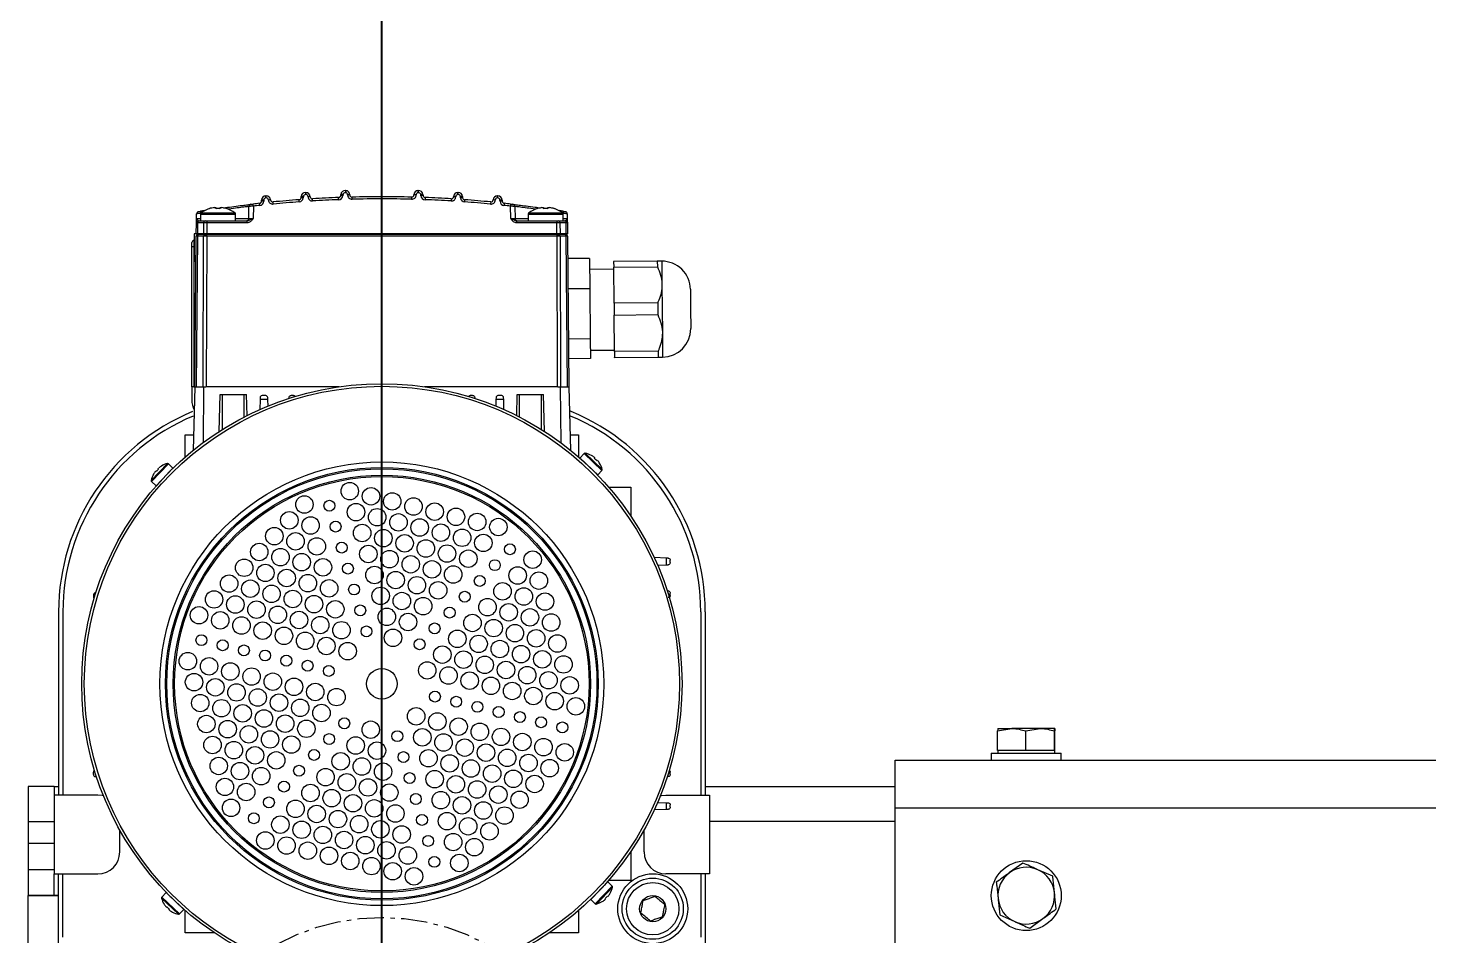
# Model space of a CAD drawing. Header units: centimetres. Extents: x 470464 to 524273, y 49611 to 59074.
# Drawn here: x 504148.46 to 504180.53, y 51253.86 to 51274.65 of the extents above; entities that cross this region are included whole.
import ezdxf

# ---------------------------------------------------------------- set-up
doc = ezdxf.new("R2010")
doc.units = ezdxf.units.CM
doc.header["$MEASUREMENT"] = 0
doc.linetypes.add('1244_Aselsan_MIUM_3000$0$ACAD_ISO10W100', pattern=[18, 12, -3, 0, -3])
doc.layers.add('S-COLS-CONC', color=4, linetype='Continuous', lineweight=40)
doc.layers.add('vinç', color=7, linetype='Continuous')

# ---------------------------------------------------------------- blocks, each defined once
blk = doc.blocks.new('trdnrtyrtbnyjerret')
at = {"color": 2, "linetype": 'Continuous', "lineweight": 25}
for p, q in [((416207.806, 68917.835), (416207.806, 68917.884)), ((416207.806, 68917.884), (416207.813, 68917.884)), ((416207.813, 68917.835), (416207.813, 68917.884)), ((416208.61, 68917.84), (416208.612, 68917.867)), ((416208.662, 68917.865), (416208.66, 68917.838)), ((416208.72, 68917.911), (416208.714, 68917.911)), ((416208.715, 68917.96), (416208.722, 68917.96)), ((416209.517, 68917.889), (416209.52, 68917.916)), ((416209.57, 68917.912), (416209.567, 68917.885)), ((416209.63, 68917.956), (416209.623, 68917.956)), ((416209.626, 68918.005), (416209.633, 68918.005)), ((416211.286, 68918.005), (416211.293, 68918.005)), ((416211.297, 68917.956), (416211.29, 68917.956)), ((416211.353, 68917.885), (416211.35, 68917.912)), ((416211.4, 68917.916), (416211.402, 68917.889)), ((416212.197, 68917.96), (416212.204, 68917.96)), ((416212.206, 68917.911), (416212.199, 68917.911)), ((416212.26, 68917.838), (416212.258, 68917.865)), ((416212.308, 68917.867), (416212.309, 68917.84)), ((416213.106, 68917.835), (416213.106, 68917.884)), ((416213.106, 68917.884), (416213.113, 68917.884)), ((416213.113, 68917.835), (416213.113, 68917.884)), ((416206.511, 68917.59), (416206.51, 68917.592)), ((416206.623, 68917.615), (416206.658, 68917.615)), ((416206.658, 68917.615), (416206.658, 68917.59)), ((416206.761, 68917.59), (416206.761, 68917.615)), ((416206.761, 68917.615), (416206.797, 68917.615)), ((416206.909, 68917.592), (416206.908, 68917.59)), ((416207.411, 68917.362), (416207.418, 68917.642)), ((416207.519, 68917.647), (416207.511, 68917.362)), ((416207.705, 68917.76), (416207.706, 68917.787)), ((416207.756, 68917.786), (416207.755, 68917.759)), ((416207.813, 68917.835), (416207.806, 68917.835)), ((416213.113, 68917.835), (416213.106, 68917.835)), ((416213.164, 68917.759), (416213.163, 68917.786)), ((416213.213, 68917.787), (416213.214, 68917.76)), ((416213.409, 68917.362), (416213.401, 68917.647)), ((416213.501, 68917.642), (416213.509, 68917.362)), ((416214.011, 68917.59), (416214.01, 68917.592)), ((416214.123, 68917.615), (416214.158, 68917.615)), ((416214.158, 68917.615), (416214.158, 68917.59)), ((416214.261, 68917.59), (416214.261, 68917.615)), ((416214.261, 68917.615), (416214.297, 68917.615)), ((416214.409, 68917.592), (416214.408, 68917.59)), ((416206.21, 68917.013), (416206.214, 68917.264)), ((416206.216, 68917.362), (416206.218, 68917.473)), ((416206.243, 68917.264), (416206.239, 68917.013)), ((416206.382, 68917.264), (416206.243, 68917.264)), ((416206.264, 68917.313), (416206.279, 68917.313)), ((416206.279, 68917.313), (416206.418, 68917.313)), ((416206.31, 68917.468), (416206.31, 68917.313)), ((416206.31, 68917.468), (416207.11, 68917.468)), ((416206.324, 68917.497), (416207.095, 68917.497)), ((416206.381, 68917.013), (416206.382, 68917.264)), ((416206.418, 68917.313), (416206.453, 68917.313)), ((416206.453, 68917.264), (416206.451, 68917.013)), ((416206.453, 68917.313), (416207.37, 68917.313)), ((416206.453, 68917.313), (416206.453, 68917.264)), ((416207.37, 68917.264), (416206.453, 68917.264)), ((416207.11, 68917.313), (416207.11, 68917.468)), ((416207.11, 68917.362), (416207.411, 68917.362)), ((416207.37, 68917.313), (416207.37, 68917.264)), ((416213.509, 68917.362), (416213.81, 68917.362)), ((416213.549, 68917.264), (416213.549, 68917.313)), ((416213.549, 68917.313), (416214.467, 68917.313)), ((416214.467, 68917.264), (416213.549, 68917.264)), ((416213.81, 68917.468), (416213.81, 68917.313)), ((416213.81, 68917.468), (416214.61, 68917.468)), ((416213.824, 68917.497), (416214.595, 68917.497)), ((416214.467, 68917.313), (416214.467, 68917.264)), ((416214.467, 68917.313), (416214.502, 68917.313)), ((416214.468, 68917.013), (416214.467, 68917.264)), ((416214.502, 68917.313), (416214.641, 68917.313)), ((416214.537, 68917.264), (416214.539, 68917.013)), ((416214.676, 68917.264), (416214.537, 68917.264)), ((416214.61, 68917.313), (416214.61, 68917.468)), ((416214.641, 68917.313), (416214.655, 68917.313)), ((416214.681, 68917.013), (416214.676, 68917.264)), ((416214.702, 68917.473), (416214.704, 68917.362)), ((416214.705, 68917.264), (416214.71, 68917.013)), ((416206.16, 68917.013), (416206.16, 68916.38)), ((416206.21, 68917.013), (416206.16, 68917.013)), ((416206.16, 68917.013), (416206.16, 68916.38)), ((416206.179, 68913.513), (416206.209, 68916.964)), ((416206.239, 68916.964), (416206.209, 68913.513)), ((416206.239, 68917.013), (416206.21, 68917.013)), ((416206.229, 68917.013), (416206.229, 68917.003)), ((416206.381, 68917.013), (416206.239, 68917.013)), ((416206.38, 68916.964), (416206.239, 68916.964)), ((416206.244, 68917.013), (416206.244, 68917.003)), ((416206.244, 68917.003), (416206.253, 68917.003)), ((416206.253, 68917.003), (416206.394, 68917.003)), ((416206.368, 68913.513), (416206.38, 68916.964)), ((416206.451, 68917.013), (416206.381, 68917.013)), ((416206.394, 68917.003), (416206.403, 68917.003)), ((416206.403, 68917.013), (416206.403, 68917.003)), ((416206.439, 68917.013), (416206.439, 68917.003)), ((416206.439, 68917.003), (416206.451, 68917.003)), ((416206.451, 68916.964), (416206.439, 68913.513)), ((416214.468, 68917.013), (416206.451, 68917.013)), ((416206.451, 68916.964), (416206.451, 68917.003)), ((416206.451, 68917.003), (416214.469, 68917.003)), ((416214.469, 68916.964), (416206.451, 68916.964)), ((416214.539, 68917.013), (416214.468, 68917.013)), ((416214.469, 68916.964), (416214.469, 68917.003)), ((416214.469, 68917.003), (416214.481, 68917.003)), ((416214.481, 68913.513), (416214.469, 68916.964)), ((416214.481, 68917.013), (416214.481, 68917.003)), ((416214.516, 68917.013), (416214.516, 68917.003)), ((416214.516, 68917.003), (416214.525, 68917.003)), ((416214.525, 68917.003), (416214.667, 68917.003)), ((416214.681, 68917.013), (416214.539, 68917.013)), ((416214.539, 68916.964), (416214.552, 68913.513)), ((416214.681, 68916.964), (416214.539, 68916.964)), ((416214.667, 68917.003), (416214.676, 68917.003)), ((416214.676, 68917.013), (416214.676, 68917.003)), ((416214.71, 68917.013), (416214.681, 68917.013)), ((416214.711, 68913.513), (416214.681, 68916.964)), ((416214.69, 68917.013), (416214.69, 68917.003)), ((416214.71, 68916.964), (416214.74, 68913.513)), ((416206.11, 68916.715), (416206.11, 68916.815)), ((416206.11, 68913.513), (416206.11, 68916.715)), ((416206.158, 68916.865), (416206.158, 68916.716)), ((416206.158, 68916.865), (416206.16, 68916.865)), ((416206.158, 68916.716), (416206.158, 68913.513)), ((416206.158, 68916.716), (416206.16, 68916.716)), ((416206.204, 68916.38), (416206.16, 68916.38)), ((416215.215, 68916.451), (416214.715, 68916.447)), ((416215.215, 68916.451), (416215.221, 68915.757)), ((416216.765, 68916.392), (416215.765, 68916.383)), ((416215.765, 68916.383), (416215.767, 68916.251)), ((416215.767, 68916.251), (416216.766, 68916.259)), ((416215.774, 68915.425), (416215.767, 68916.251)), ((416216.765, 68916.392), (416216.766, 68916.259)), ((416216.865, 68916.388), (416216.865, 68916.388)), ((416216.865, 68916.388), (416216.87, 68915.847)), ((416215.767, 68916.204), (416215.217, 68916.199)), ((416215.221, 68915.757), (416214.721, 68915.753)), ((416215.221, 68915.757), (416215.231, 68914.611)), ((416216.87, 68915.847), (416216.88, 68914.747)), ((416217.521, 68915.744), (416217.525, 68915.298)), ((416216.774, 68915.433), (416215.774, 68915.425)), ((416215.774, 68915.425), (416215.776, 68915.155)), ((416216.774, 68915.433), (416216.776, 68915.164)), ((416217.525, 68915.298), (416217.529, 68914.844)), ((416215.776, 68915.155), (416216.776, 68915.164)), ((416215.783, 68914.32), (416215.776, 68915.155)), ((416216.88, 68914.747), (416216.885, 68914.188)), ((416215.231, 68914.611), (416214.731, 68914.606)), ((416215.231, 68914.611), (416215.235, 68914.159)), ((416215.233, 68914.349), (416215.783, 68914.354)), ((416216.783, 68914.329), (416215.783, 68914.32)), ((416216.783, 68914.329), (416216.785, 68914.192)), ((416215.235, 68914.159), (416214.735, 68914.154)), ((416215.783, 68914.32), (416215.785, 68914.183)), ((416215.785, 68914.183), (416216.785, 68914.192)), ((416216.785, 68914.183), (416215.785, 68914.174)), ((416215.785, 68914.174), (416215.785, 68914.183)), ((416216.884, 68914.188), (416216.885, 68914.188)), ((416206.158, 68913.513), (416206.11, 68913.513)), ((416206.11, 68913.513), (416206.11, 68913.213)), ((416206.18, 68913.513), (416206.142, 68912.057)), ((416206.158, 68913.513), (416206.179, 68913.513)), ((416206.18, 68913.513), (416206.38, 68913.513)), ((416206.38, 68913.513), (416206.366, 68912.23)), ((416206.38, 68913.513), (416206.428, 68913.513)), ((416209.482, 68913.513), (416206.439, 68913.513)), ((416214.481, 68913.513), (416211.438, 68913.513)), ((416214.491, 68913.513), (416214.54, 68913.513)), ((416214.54, 68913.513), (416214.554, 68912.23)), ((416214.54, 68913.513), (416214.74, 68913.513)), ((416214.74, 68913.513), (416214.778, 68912.057)), ((416206.738, 68912.488), (416206.76, 68913.337)), ((416206.76, 68913.337), (416206.81, 68913.337)), ((416206.81, 68913.337), (416207.31, 68913.337)), ((416206.81, 68912.534), (416206.81, 68913.337)), ((416207.31, 68913.337), (416207.36, 68913.337)), ((416207.31, 68912.819), (416207.31, 68913.337)), ((416207.373, 68912.851), (416207.36, 68913.337)), ((416207.672, 68913.225), (416207.664, 68912.989)), ((416207.673, 68913.265), (416207.672, 68913.225)), ((416207.848, 68913.225), (416207.672, 68913.225)), ((416207.797, 68913.313), (416207.723, 68913.313)), ((416207.848, 68913.225), (416207.847, 68913.265)), ((416207.854, 68913.07), (416207.848, 68913.225)), ((416208.333, 68913.265), (416208.332, 68913.246)), ((416208.437, 68913.313), (416208.383, 68913.313)), ((416212.537, 68913.313), (416212.483, 68913.313)), ((416212.587, 68913.246), (416212.586, 68913.265)), ((416213.072, 68913.225), (416213.066, 68913.07)), ((416213.073, 68913.265), (416213.072, 68913.225)), ((416213.248, 68913.225), (416213.072, 68913.225)), ((416213.196, 68913.313), (416213.123, 68913.313)), ((416213.248, 68913.225), (416213.246, 68913.265)), ((416213.255, 68912.989), (416213.248, 68913.225)), ((416213.547, 68912.851), (416213.56, 68913.337)), ((416213.56, 68913.337), (416213.61, 68913.337)), ((416213.61, 68913.337), (416214.11, 68913.337)), ((416213.61, 68912.819), (416213.61, 68913.337)), ((416214.11, 68913.337), (416214.16, 68913.337)), ((416214.11, 68912.534), (416214.11, 68913.337)), ((416214.182, 68912.488), (416214.16, 68913.337)), ((416205.96, 68912.413), (416206.151, 68912.413)), ((416205.96, 68911.904), (416205.96, 68912.413)), ((416214.769, 68912.413), (416214.96, 68912.413)), ((416214.96, 68912.413), (416214.96, 68911.904)), ((416205.182, 68911.369), (416205.551, 68911.756)), ((416215.09, 68911.983), (416214.994, 68911.882)), ((416214.994, 68911.882), (416215.4, 68911.496)), ((416215.09, 68911.983), (416215.496, 68911.597)), ((416215.115, 68911.991), (416215.502, 68911.622)), ((416215.255, 68911.939), (416215.255, 68911.941)), ((416215.318, 68911.899), (416215.332, 68911.885)), ((416215.332, 68911.885), (416215.322, 68911.875)), ((416215.376, 68911.824), (416215.386, 68911.834)), ((416215.386, 68911.834), (416215.4, 68911.821)), ((416215.445, 68911.76), (416215.444, 68911.759)), ((416205.19, 68911.344), (416205.576, 68911.749)), ((416205.234, 68911.508), (416205.232, 68911.509)), ((416205.275, 68911.572), (416205.288, 68911.586)), ((416205.288, 68911.586), (416205.298, 68911.576)), ((416205.291, 68911.247), (416205.677, 68911.653)), ((416205.339, 68911.639), (416205.352, 68911.653)), ((416205.349, 68911.63), (416205.339, 68911.639)), ((416205.413, 68911.699), (416205.414, 68911.697)), ((416205.677, 68911.653), (416205.576, 68911.749)), ((416215.4, 68911.496), (416215.496, 68911.597)), ((416205.19, 68911.344), (416205.291, 68911.247)), ((416215.651, 68911.213), (416216.16, 68911.213)), ((416216.16, 68911.213), (416216.16, 68910.548)), ((416216.972, 68909.591), (416216.693, 68909.601)), ((416216.972, 68909.435), (416216.972, 68909.591)), ((416217.012, 68909.59), (416216.972, 68909.591)), ((416217.06, 68909.487), (416217.06, 68909.54)), ((416216.771, 68909.428), (416216.972, 68909.435)), ((416216.972, 68909.435), (416217.012, 68909.437)), ((416203.86, 68908.75), (416203.86, 68908.677)), ((416217.012, 68908.84), (416216.992, 68908.841)), ((416217.06, 68908.737), (416217.06, 68908.79)), ((416203.06, 68908.363), (416203.06, 68904.163)), ((416203.16, 68908.363), (416203.16, 68904.163)), ((416217.76, 68908.363), (416217.76, 68904.163)), ((416217.86, 68908.363), (416217.86, 68904.163)), ((416224.554, 68905.633), (416224.876, 68905.691)), ((416224.56, 68905.691), (416224.56, 68905.691)), ((416224.56, 68905.691), (416224.876, 68905.691)), ((416225.526, 68905.691), (416224.876, 68905.691)), ((416225.198, 68905.633), (416225.526, 68905.691)), ((416225.86, 68905.691), (416225.526, 68905.691)), ((416225.86, 68905.691), (416225.86, 68905.691)), ((416224.554, 68905.183), (416224.554, 68905.633)), ((416225.198, 68905.183), (416225.198, 68905.633)), ((416225.854, 68905.183), (416225.854, 68905.633)), ((416225.866, 68905.183), (416225.866, 68905.633)), ((416224.41, 68905.123), (416224.41, 68904.963)), ((416224.41, 68905.123), (416226.01, 68905.123)), ((416224.876, 68905.183), (416224.554, 68905.183)), ((416224.56, 68905.183), (416224.56, 68905.123)), ((416225.198, 68905.183), (416224.876, 68905.183)), ((416225.526, 68905.183), (416225.198, 68905.183)), ((416225.854, 68905.183), (416225.526, 68905.183)), ((416225.86, 68905.183), (416225.854, 68905.183)), ((416225.86, 68905.123), (416225.86, 68905.183)), ((416225.866, 68905.183), (416225.86, 68905.183)), ((416226.01, 68904.963), (416226.01, 68905.123)), ((416222.21, 68904.963), (416272.21, 68904.963)), ((416222.21, 68903.863), (416222.21, 68904.963)), ((416203.86, 68904.637), (416203.86, 68904.69)), ((416203.908, 68904.587), (416203.927, 68904.586)), ((416217.012, 68904.587), (416216.992, 68904.586)), ((416217.06, 68904.637), (416217.06, 68904.69)), ((416202.96, 68904.363), (416202.36, 68904.363)), ((416202.36, 68904.363), (416202.36, 68903.563)), ((416202.96, 68904.363), (416202.96, 68902.363)), ((416203.96, 68904.163), (416202.96, 68904.163)), ((416216.96, 68904.163), (416217.96, 68904.163)), ((416217.86, 68904.363), (416222.21, 68904.363)), ((416217.96, 68904.163), (416217.96, 68902.363)), ((416216.972, 68903.835), (416216.693, 68903.826)), ((416216.771, 68903.998), (416216.972, 68903.991)), ((416216.972, 68903.835), (416216.972, 68903.991)), ((416216.972, 68903.991), (416217.012, 68903.99)), ((416217.012, 68903.837), (416216.972, 68903.835)), ((416217.06, 68903.887), (416217.06, 68903.94)), ((416272.21, 68903.863), (416222.21, 68903.863)), ((416222.21, 68892.363), (416222.21, 68903.863)), ((416202.36, 68903.563), (416202.96, 68903.563)), ((416202.36, 68903.563), (416202.36, 68903.063)), ((416222.21, 68903.563), (416217.96, 68903.563)), ((416204.46, 68902.863), (416204.46, 68903.367)), ((416216.46, 68902.863), (416216.46, 68903.367)), ((416202.36, 68903.063), (416202.36, 68901.863)), ((416202.36, 68903.063), (416202.96, 68903.063)), ((416216.16, 68902.878), (416216.16, 68902.213)), ((416202.36, 68902.463), (416202.96, 68902.463)), ((416225.131, 68902.61), (416224.827, 68902.389)), ((416225.817, 68902.305), (416225.474, 68902.457)), ((416202.96, 68901.863), (416202.96, 68902.363)), ((416202.96, 68902.363), (416203.96, 68902.363)), ((416203.06, 68894.163), (416203.06, 68902.363)), ((416203.16, 68900.914), (416203.16, 68902.363)), ((416215.629, 68902.179), (416215.243, 68901.774)), ((416215.73, 68902.083), (416215.629, 68902.179)), ((416216.16, 68902.213), (416215.651, 68902.213)), ((416217.96, 68902.363), (416216.96, 68902.363)), ((416217.76, 68902.363), (416217.76, 68900.914)), ((416217.86, 68902.363), (416217.86, 68894.163)), ((416202.36, 68899.863), (416202.36, 68901.863)), ((416202.36, 68901.863), (416203.06, 68901.863)), ((416203.06, 68901.863), (416202.36, 68901.863)), ((416205.52, 68901.931), (416205.424, 68901.829)), ((416205.829, 68901.443), (416205.424, 68901.829)), ((416205.926, 68901.544), (416205.52, 68901.931)), ((416215.73, 68902.083), (416215.344, 68901.677)), ((416215.738, 68902.058), (416215.369, 68901.671)), ((416215.632, 68901.841), (416215.621, 68901.851)), ((416215.645, 68901.855), (416215.632, 68901.841)), ((416215.686, 68901.919), (416215.687, 68901.918)), ((416205.805, 68901.435), (416205.417, 68901.804)), ((416205.474, 68901.667), (416205.476, 68901.667)), ((416205.534, 68901.593), (416205.52, 68901.606)), ((416205.544, 68901.603), (416205.534, 68901.593)), ((416205.587, 68901.542), (416205.597, 68901.552)), ((416205.601, 68901.528), (416205.587, 68901.542)), ((416205.829, 68901.443), (416205.926, 68901.544)), ((416205.96, 68901.013), (416205.96, 68901.522)), ((416214.96, 68901.522), (416214.96, 68901.013)), ((416215.243, 68901.774), (416215.344, 68901.677)), ((416215.506, 68901.728), (416215.506, 68901.729)), ((416215.581, 68901.787), (416215.567, 68901.773)), ((416215.57, 68901.797), (416215.581, 68901.787)), ((416205.665, 68901.487), (416205.665, 68901.486)), ((416224.603, 68901.422), (416224.946, 68901.269)), ((416225.289, 68901.117), (416225.592, 68901.338)), ((416206.625, 68901.013), (416205.96, 68901.013)), ((416214.96, 68901.013), (416214.295, 68901.013))]:
    blk.add_line(p, q, dxfattribs=at)
at = {"color": 2}
blk.add_line((416202.96, 68904.363), (416203.06, 68904.363), dxfattribs=at)
at = {"color": 2, "linetype": 'Continuous', "lineweight": 25, "flags": 128}
for points in [[(416204.087, 68904.147), (416204.057, 68904.154), (416203.96, 68904.163)], [(416216.832, 68904.147), (416216.862, 68904.154), (416216.96, 68904.163)]]:
    blk.add_lwpolyline(points, dxfattribs=at)
at = {"color": 2, "linetype": 'Continuous', "lineweight": 25}
for centre, radius in [((416210.46, 68906.713), 6.87), ((416210.46, 68906.713), 6.811), ((416210.46, 68906.713), 5.079), ((416210.46, 68906.713), 4.953), ((416210.46, 68906.713), 4.923), ((416210.46, 68906.713), 4.777), ((416210.46, 68906.713), 4.744), ((416209.725, 68911.123), 0.2), ((416210.211, 68911.006), 0.2), ((416208.687, 68910.817), 0.2), ((416209.259, 68910.79), 0.125), ((416209.867, 68910.643), 0.2), ((416210.697, 68910.888), 0.2), ((416211.183, 68910.771), 0.2), ((416211.669, 68910.653), 0.2), ((416208.342, 68910.455), 0.2), ((416208.828, 68910.338), 0.2), ((416210.353, 68910.526), 0.2), ((416210.839, 68910.408), 0.2), ((416211.325, 68910.291), 0.2), ((416212.155, 68910.536), 0.2), ((416212.641, 68910.418), 0.2), ((416213.127, 68910.301), 0.2), ((416207.998, 68910.093), 0.2), ((416208.484, 68909.975), 0.2), ((416209.4, 68910.311), 0.125), ((416210.008, 68910.164), 0.2), ((416210.494, 68910.046), 0.2), ((416211.811, 68910.173), 0.2), ((416212.297, 68910.056), 0.2), ((416207.653, 68909.731), 0.2), ((416208.97, 68909.858), 0.2), ((416209.542, 68909.831), 0.125), ((416210.149, 68909.684), 0.2), ((416210.98, 68909.929), 0.2), ((416211.466, 68909.811), 0.2), ((416211.952, 68909.694), 0.2), ((416212.783, 68909.938), 0.2), ((416213.39, 68909.792), 0.125), ((416207.308, 68909.369), 0.2), ((416208.139, 68909.613), 0.2), ((416208.625, 68909.496), 0.2), ((416209.111, 68909.378), 0.2), ((416210.635, 68909.567), 0.2), ((416211.121, 68909.449), 0.2), ((416211.607, 68909.332), 0.2), ((416212.438, 68909.576), 0.2), ((416213.045, 68909.429), 0.125), ((416213.912, 68909.554), 0.2), ((416206.963, 68909.007), 0.2), ((416207.794, 68909.251), 0.2), ((416208.28, 68909.134), 0.2), ((416208.766, 68909.016), 0.2), ((416209.683, 68909.351), 0.125), ((416210.29, 68909.204), 0.2), ((416210.776, 68909.087), 0.2), ((416212.093, 68909.214), 0.2), ((416212.701, 68909.067), 0.125), ((416213.567, 68909.192), 0.2), ((416214.053, 68909.075), 0.2), ((416207.449, 68908.889), 0.2), ((416207.935, 68908.772), 0.2), ((416209.252, 68908.899), 0.2), ((416209.824, 68908.872), 0.125), ((416210.432, 68908.725), 0.2), ((416211.262, 68908.969), 0.2), ((416211.748, 68908.852), 0.2), ((416213.222, 68908.83), 0.2), ((416213.708, 68908.712), 0.2), ((416206.619, 68908.644), 0.2), ((416207.105, 68908.527), 0.2), ((416207.591, 68908.409), 0.2), ((416208.421, 68908.654), 0.2), ((416208.907, 68908.537), 0.2), ((416209.393, 68908.419), 0.2), ((416210.918, 68908.607), 0.2), ((416211.404, 68908.49), 0.2), ((416212.356, 68908.705), 0.125), ((416212.877, 68908.468), 0.2), ((416213.363, 68908.35), 0.2), ((416214.194, 68908.595), 0.2), ((416206.274, 68908.282), 0.2), ((416206.76, 68908.165), 0.2), ((416207.246, 68908.047), 0.2), ((416208.077, 68908.292), 0.2), ((416208.563, 68908.174), 0.2), ((416209.049, 68908.057), 0.2), ((416209.965, 68908.392), 0.125), ((416210.573, 68908.245), 0.2), ((416211.059, 68908.128), 0.2), ((416212.011, 68908.343), 0.125), ((416212.533, 68908.106), 0.2), ((416213.849, 68908.233), 0.2), ((416214.335, 68908.115), 0.2), ((416207.732, 68907.93), 0.2), ((416208.218, 68907.812), 0.2), ((416209.535, 68907.939), 0.2), ((416210.107, 68907.912), 0.125), ((416210.714, 68907.766), 0.2), ((416211.666, 68907.981), 0.125), ((416212.188, 68907.743), 0.2), ((416213.019, 68907.988), 0.2), ((416213.505, 68907.871), 0.2), ((416213.991, 68907.753), 0.2), ((416206.329, 68907.712), 0.125), ((416206.815, 68907.595), 0.125), ((416207.301, 68907.477), 0.125), ((416208.704, 68907.695), 0.2), ((416209.19, 68907.577), 0.2), ((416209.676, 68907.46), 0.2), ((416211.322, 68907.619), 0.125), ((416212.674, 68907.626), 0.2), ((416213.16, 68907.508), 0.2), ((416213.646, 68907.391), 0.2), ((416214.477, 68907.636), 0.2), ((416206.019, 68907.23), 0.2), ((416206.505, 68907.113), 0.2), ((416207.787, 68907.36), 0.125), ((416208.273, 68907.242), 0.125), ((416211.843, 68907.381), 0.2), ((416212.329, 68907.264), 0.2), ((416212.815, 68907.146), 0.2), ((416214.132, 68907.273), 0.2), ((416214.618, 68907.156), 0.2), ((416206.161, 68906.75), 0.2), ((416206.991, 68906.995), 0.2), ((416207.477, 68906.878), 0.2), ((416207.963, 68906.76), 0.2), ((416208.759, 68907.125), 0.125), ((416209.245, 68907.007), 0.125), ((416210.46, 68906.713), 0.35), ((416211.498, 68907.019), 0.2), ((416211.984, 68906.902), 0.2), ((416212.47, 68906.784), 0.2), ((416213.301, 68907.029), 0.2), ((416213.787, 68906.911), 0.2), ((416214.273, 68906.794), 0.2), ((416206.647, 68906.633), 0.2), ((416207.133, 68906.515), 0.2), ((416208.449, 68906.643), 0.2), ((416208.935, 68906.525), 0.2), ((416212.956, 68906.667), 0.2), ((416213.442, 68906.549), 0.2), ((416213.928, 68906.432), 0.2), ((416214.759, 68906.676), 0.2), ((416206.302, 68906.271), 0.2), ((416206.788, 68906.153), 0.2), ((416207.619, 68906.398), 0.2), ((416208.105, 68906.28), 0.2), ((416208.591, 68906.163), 0.2), ((416209.421, 68906.408), 0.2), ((416211.675, 68906.42), 0.125), ((416212.161, 68906.302), 0.125), ((416212.647, 68906.185), 0.125), ((416214.414, 68906.314), 0.2), ((416214.9, 68906.197), 0.2), ((416206.443, 68905.791), 0.2), ((416207.274, 68906.036), 0.2), ((416207.76, 68905.918), 0.2), ((416208.246, 68905.801), 0.2), ((416209.077, 68906.045), 0.2), ((416211.244, 68905.967), 0.2), ((416211.73, 68905.849), 0.2), ((416213.133, 68906.067), 0.125), ((416213.619, 68905.95), 0.125), ((416206.929, 68905.674), 0.2), ((416207.415, 68905.556), 0.2), ((416208.732, 68905.683), 0.2), ((416209.598, 68905.808), 0.125), ((416210.205, 68905.661), 0.2), ((416211.385, 68905.487), 0.2), ((416212.216, 68905.732), 0.2), ((416212.702, 68905.614), 0.2), ((416213.188, 68905.497), 0.2), ((416214.105, 68905.832), 0.125), ((416214.591, 68905.715), 0.125), ((416206.584, 68905.311), 0.2), ((416207.07, 68905.194), 0.2), ((416207.901, 68905.439), 0.2), ((416208.387, 68905.321), 0.2), ((416209.253, 68905.446), 0.125), ((416209.861, 68905.299), 0.2), ((416210.347, 68905.182), 0.2), ((416210.813, 68905.514), 0.125), ((416211.871, 68905.37), 0.2), ((416212.357, 68905.252), 0.2), ((416213.674, 68905.379), 0.2), ((416214.16, 68905.262), 0.2), ((416214.646, 68905.144), 0.2), ((416206.726, 68904.832), 0.2), ((416207.556, 68905.076), 0.2), ((416208.042, 68904.959), 0.2), ((416208.908, 68905.084), 0.125), ((416209.516, 68904.937), 0.2), ((416210.954, 68905.035), 0.125), ((416211.526, 68905.008), 0.2), ((416212.012, 68904.89), 0.2), ((416212.843, 68905.135), 0.2), ((416213.329, 68905.017), 0.2), ((416213.815, 68904.9), 0.2), ((416207.212, 68904.714), 0.2), ((416207.698, 68904.597), 0.2), ((416208.564, 68904.722), 0.125), ((416209.171, 68904.575), 0.2), ((416210.002, 68904.819), 0.2), ((416210.488, 68904.702), 0.2), ((416211.668, 68904.528), 0.2), ((416212.498, 68904.773), 0.2), ((416212.984, 68904.655), 0.2), ((416213.47, 68904.538), 0.2), ((416214.301, 68904.782), 0.2), ((416206.867, 68904.352), 0.2), ((416207.353, 68904.235), 0.2), ((416208.219, 68904.359), 0.125), ((416208.826, 68904.213), 0.2), ((416209.657, 68904.457), 0.2), ((416210.143, 68904.34), 0.2), ((416210.629, 68904.222), 0.2), ((416211.095, 68904.555), 0.125), ((416212.154, 68904.411), 0.2), ((416212.64, 68904.293), 0.2), ((416213.956, 68904.42), 0.2), ((416207.008, 68903.873), 0.2), ((416207.874, 68903.997), 0.125), ((416209.312, 68904.095), 0.2), ((416209.798, 68903.978), 0.2), ((416210.284, 68903.86), 0.2), ((416211.237, 68904.075), 0.125), ((416211.809, 68904.048), 0.2), ((416212.295, 68903.931), 0.2), ((416213.126, 68904.176), 0.2), ((416213.612, 68904.058), 0.2), ((416207.529, 68903.635), 0.125), ((416208.482, 68903.85), 0.2), ((416208.968, 68903.733), 0.2), ((416209.454, 68903.615), 0.2), ((416210.77, 68903.743), 0.2), ((416211.95, 68903.569), 0.2), ((416212.781, 68903.813), 0.2), ((416213.267, 68903.696), 0.2), ((416208.137, 68903.488), 0.2), ((416208.623, 68903.371), 0.2), ((416209.109, 68903.253), 0.2), ((416209.94, 68903.498), 0.2), ((416210.426, 68903.38), 0.2), ((416210.912, 68903.263), 0.2), ((416211.378, 68903.596), 0.125), ((416212.436, 68903.451), 0.2), ((416212.922, 68903.334), 0.2), ((416207.792, 68903.126), 0.2), ((416208.278, 68903.009), 0.2), ((416209.595, 68903.136), 0.2), ((416210.081, 68903.018), 0.2), ((416210.567, 68902.901), 0.2), ((416211.519, 68903.116), 0.125), ((416212.091, 68903.089), 0.2), ((416212.577, 68902.972), 0.2), ((416208.764, 68902.891), 0.2), ((416209.25, 68902.774), 0.2), ((416209.736, 68902.656), 0.2), ((416211.053, 68902.783), 0.2), ((416212.233, 68902.61), 0.2), ((416210.222, 68902.539), 0.2), ((416210.708, 68902.421), 0.2), ((416211.194, 68902.304), 0.2), ((416211.66, 68902.636), 0.125), ((416225.21, 68901.863), 0.8), ((416216.66, 68901.563), 0.8), ((416216.66, 68901.563), 0.7), ((416216.66, 68901.563), 0.6), ((416216.66, 68901.563), 0.3)]:
    blk.add_circle(centre, radius, dxfattribs=at)
for centre, radius, start, end in [((416207.806, 68917.784), 0.1, 90, 178), ((416207.813, 68917.784), 0.1, 3.6792, 90), ((416208.712, 68917.861), 0.1, 88, 176), ((416208.599, 68917.15), 0.718, 85.0042, 88.9931), ((416208.712, 68917.861), 0.05, 88, 176), ((416228.742, 68917.224), 20.04, 177.8943, 178.0347), ((416228.748, 68917.224), 20.04, 177.8943, 178.0347), ((416208.719, 68917.861), 0.05, 1.6792, 88), ((416208.719, 68917.86), 0.1, 1.6792, 88), ((416208.869, 68917.866), 0.1, 181.6792, 273.5048), ((416208.802, 68917.147), 0.717, 88.6813, 92.6773), ((416208.869, 68917.865), 0.05, 181.6792, 273.5048), ((416209.467, 68917.894), 0.05, 272.185, 354), ((416209.467, 68917.895), 0.1, 272.185, 354), ((416209.479, 68917.171), 0.719, 83.0074, 86.985), ((416209.619, 68917.906), 0.1, 86, 174), ((416209.482, 68917.198), 0.719, 83.0074, 86.985), ((416209.619, 68917.907), 0.05, 86, 174), ((416219.626, 68917.269), 10.026, 175.7886, 176.0694), ((416219.633, 68917.269), 10.026, 175.7886, 176.0694), ((416209.626, 68917.906), 0.05, 359.6792, 86), ((416209.626, 68917.905), 0.1, 359.6792, 86), ((416209.776, 68917.905), 0.1, 179.6792, 271.5048), ((416209.685, 68917.189), 0.717, 86.6811, 90.6779), ((416209.776, 68917.904), 0.05, 179.6792, 271.5048), ((416210.46, 68891.885), 25.979, 88.4952, 91.5048), ((416183.155, 68917.118), 26.633, 1.4786, 1.5843), ((416211.143, 68917.905), 0.1, 268.4952, 0.3208), ((416237.764, 68917.118), 26.633, 178.4157, 178.5214), ((416211.143, 68917.904), 0.05, 268.4952, 0.3208), ((416211.293, 68917.905), 0.1, 94, 180.3208), ((416211.235, 68917.189), 0.717, 89.3221, 93.3189), ((416211.293, 68917.906), 0.05, 94, 180.3208), ((416201.287, 68917.269), 10.026, 3.9306, 4.2114), ((416211.3, 68917.906), 0.1, 6, 94), ((416201.294, 68917.269), 10.026, 3.9306, 4.2114), ((416211.3, 68917.907), 0.05, 6, 94), ((416211.437, 68917.198), 0.719, 93.015, 96.9926), ((416211.44, 68917.171), 0.719, 93.015, 96.9926), ((416211.452, 68917.895), 0.1, 186, 267.815), ((416211.452, 68917.894), 0.05, 186, 267.815), ((416212.051, 68917.866), 0.1, 266.4952, 358.3208), ((416212.051, 68917.865), 0.05, 266.4952, 358.3208), ((416212.201, 68917.86), 0.1, 92, 178.3208), ((416212.117, 68917.147), 0.717, 87.3227, 91.3187), ((416212.201, 68917.861), 0.05, 92, 178.3208), ((416192.171, 68917.224), 20.04, 1.9653, 2.1057), ((416212.208, 68917.861), 0.1, 4, 92), ((416192.178, 68917.224), 20.04, 1.9653, 2.1057), ((416212.208, 68917.861), 0.05, 4, 92), ((416212.32, 68917.15), 0.718, 91.0069, 94.9958), ((416213.106, 68917.784), 0.1, 90, 176.3208), ((416213.113, 68917.784), 0.1, 2, 90), ((416210.46, 68891.885), 25.979, 98.9943, 99.1919), ((416203.774, 68917.086), 2.574, 9.019, 9.9369), ((416206.71, 68916.973), 0.65, 107.8626, 126.3584), ((416206.71, 68916.973), 0.648, 97.6968, 107.8351), ((416206.71, 68916.874), 0.718, 85.8857, 94.1143), ((416210.46, 68891.885), 25.979, 98.185, 98.2885), ((416206.71, 68916.973), 0.648, 72.1649, 82.3032), ((416206.71, 68916.973), 0.65, 53.6416, 72.1374), ((416207.468, 68917.64), 0.05, 96.6251, 178.5), ((416210.46, 68891.885), 25.979, 96.185, 96.5135), ((416201.391, 68916.959), 6.166, 6.4007, 6.8572), ((416210.46, 68891.886), 25.929, 96.185, 96.5135), ((416207.656, 68917.762), 0.05, 276.185, 358), ((416201.21, 68916.976), 6.492, 6.0778, 6.5114), ((416207.656, 68917.763), 0.1, 276.185, 358), ((416207.718, 68917.043), 0.717, 87.0022, 90.9975), ((416207.719, 68917.07), 0.717, 87.0022, 90.9975), ((416207.806, 68917.785), 0.05, 90, 178), ((416207.813, 68917.785), 0.05, 3.6792, 90), ((416207.922, 68917.073), 0.717, 90.6852, 94.6754), ((416207.963, 68917.794), 0.1, 183.6792, 275.5048), ((416207.963, 68917.793), 0.05, 183.6792, 275.5048), ((416210.46, 68891.885), 25.979, 94.185, 95.5048), ((416200.714, 68917.007), 7.291, 5.4093, 5.7954), ((416210.46, 68891.886), 25.929, 94.185, 95.5048), ((416208.56, 68917.844), 0.05, 274.185, 356), ((416199.008, 68917.058), 9.584, 4.1124, 4.4061), ((416208.56, 68917.845), 0.1, 274.185, 356), ((416208.598, 68917.123), 0.718, 85.0042, 88.9931), ((416210.46, 68891.885), 25.979, 92.185, 93.5048), ((416197.454, 68917.078), 11.441, 3.4439, 3.69), ((416210.46, 68891.886), 25.929, 92.185, 93.5048), ((416191.14, 68917.108), 18.344, 2.1471, 2.3005), ((416210.46, 68891.886), 25.929, 88.4952, 91.5048), ((416229.779, 68917.108), 18.344, 177.6995, 177.8529), ((416210.46, 68891.886), 25.929, 86.4952, 87.815), ((416210.46, 68891.885), 25.979, 86.4952, 87.815), ((416223.465, 68917.078), 11.441, 176.31, 176.5561), ((416212.322, 68917.123), 0.718, 91.0069, 94.9958), ((416212.359, 68917.845), 0.1, 184, 265.815), ((416212.359, 68917.844), 0.05, 184, 265.815), ((416221.911, 68917.058), 9.584, 175.5939, 175.8876), ((416210.46, 68891.886), 25.929, 84.4952, 85.815), ((416210.46, 68891.885), 25.979, 84.4952, 85.815), ((416212.957, 68917.794), 0.1, 264.4952, 356.3208), ((416220.206, 68917.007), 7.291, 174.2046, 174.5907), ((416212.957, 68917.793), 0.05, 264.4952, 356.3208), ((416212.998, 68917.073), 0.717, 85.3246, 89.3148), ((416213.106, 68917.785), 0.05, 90, 176.3208), ((416213.113, 68917.785), 0.05, 2, 90), ((416213.201, 68917.07), 0.717, 89.0025, 92.9978), ((416213.202, 68917.043), 0.717, 89.0025, 92.9978), ((416213.264, 68917.763), 0.1, 182, 263.815), ((416213.264, 68917.762), 0.05, 182, 263.815), ((416219.709, 68916.976), 6.492, 173.4886, 173.9222), ((416210.46, 68891.886), 25.929, 83.4865, 83.815), ((416210.46, 68891.885), 25.979, 83.4865, 83.815), ((416219.529, 68916.959), 6.166, 173.1428, 173.5993), ((416213.451, 68917.64), 0.05, 1.5, 83.3749), ((416214.21, 68916.973), 0.65, 107.8626, 126.3584), ((416214.21, 68916.973), 0.648, 97.6968, 107.8351), ((416210.46, 68891.885), 25.979, 81.7115, 81.8151), ((416214.21, 68916.874), 0.718, 85.8857, 94.1143), ((416214.21, 68916.973), 0.648, 72.1649, 82.3032), ((416214.21, 68916.973), 0.65, 53.6416, 72.1374), ((416210.46, 68891.885), 25.979, 80.8081, 81.0057), ((416217.145, 68917.086), 2.574, 170.0631, 170.981), ((416206.264, 68917.263), 0.05, 90, 179), ((416206.268, 68917.472), 0.05, 99.3041, 179), ((416206.287, 68917.27), 0.0443, 101.2255, 187.3001), ((416206.346, 68917.468), 0.036, 126.3584, 180), ((416206.426, 68917.27), 0.0443, 101.2255, 187.3001), ((416207.074, 68917.468), 0.036, 0, 53.6416), ((416207.361, 68917.363), 0.05, 270, 358.5), ((416213.559, 68917.363), 0.05, 181.5, 270), ((416213.846, 68917.468), 0.036, 126.3584, 180), ((416214.493, 68917.27), 0.0443, 352.6999, 78.7745), ((416214.574, 68917.468), 0.036, 0, 53.6416), ((416214.632, 68917.27), 0.0443, 352.6999, 78.7745), ((416214.655, 68917.263), 0.05, 1, 90), ((416214.652, 68917.472), 0.05, 1, 80.6959), ((416206.259, 68916.963), 0.05, 127.027, 179.5), ((416206.297, 68916.965), 0.0588, 139.5019, 181.2861), ((416206.439, 68916.965), 0.0588, 139.5019, 181.2861), ((416214.481, 68916.965), 0.0588, 358.7139, 40.4981), ((416214.622, 68916.965), 0.0588, 358.7139, 40.4981), ((416214.66, 68916.963), 0.05, 0.5, 52.973), ((416206.16, 68916.815), 0.05, 92, 180), ((416206.146, 68916.033), 0.684, 89.0121, 93.0586), ((416216.871, 68915.738), 0.65, 0.5, 90.5), ((416216.879, 68914.838), 0.65, 270.5, 0.5), ((416206.61, 68913.213), 0.5, 180, 207.4063), ((416208.016, 68908.363), 4.956, 112.4155, 180), ((416208.016, 68908.363), 4.856, 112.714, 180), ((416214.031, 68911.096), 2, 67.5845, 68.7977), ((416214.007, 68910.998), 2, 67.286, 67.958), ((416212.904, 68908.363), 4.856, 0, 67.286), ((416212.904, 68908.363), 4.956, 0, 67.5845), ((416205.672, 68911.271), 0.5, 104.0729, 121.1897), ((416205.557, 68911.73), 0.027, 46.409, 104.0729), ((416215.074, 68911.792), 0.01, 12.1538, 46.409), ((416215.11, 68911.965), 0.027, 78.745, 136.409), ((416215.017, 68911.501), 0.5, 61.6282, 78.745), ((416215.017, 68911.501), 0.499, 52.9124, 61.5968), ((416214.972, 68911.454), 0.548, 42.5356, 50.2824), ((416215.017, 68911.501), 0.499, 31.2211, 39.9055), ((416215.017, 68911.501), 0.5, 14.0729, 31.1897), ((416205.672, 68911.271), 0.5, 151.6282, 168.745), ((416205.672, 68911.271), 0.499, 142.9124, 151.5968), ((416205.72, 68911.226), 0.548, 132.5356, 140.2824), ((416205.672, 68911.271), 0.499, 121.2211, 129.9055), ((416205.602, 68911.559), 0.01, 136.409, 170.6641), ((416215.306, 68911.572), 0.01, 46.409, 80.6641), ((416215.476, 68911.616), 0.027, 316.409, 14.0729), ((416205.208, 68911.363), 0.027, 168.745, 226.409), ((416205.381, 68911.327), 0.01, 102.1538, 136.409), ((416203.96, 68902.863), 0.5, 270, 0), ((416216.96, 68902.863), 0.5, 180, 270), ((416225.21, 68901.863), 0.65, 66.0415, 126.0415), ((416225.21, 68901.863), 0.65, 6.0415, 66.0415), ((416225.21, 68901.863), 0.65, 126.0415, 186.0415), ((416205.443, 68901.811), 0.027, 136.409, 194.0729), ((416205.614, 68901.855), 0.01, 226.409, 260.6641), ((416215.318, 68901.867), 0.01, 316.409, 350.6641), ((416215.539, 68902.099), 0.01, 282.1538, 316.409), ((416215.2, 68902.201), 0.548, 312.5356, 320.2824), ((416215.247, 68902.156), 0.499, 322.9124, 331.5968), ((416215.247, 68902.156), 0.5, 331.6282, 348.745), ((416215.711, 68902.063), 0.027, 348.745, 46.409), ((416225.21, 68901.863), 0.65, 306.0415, 6.0415), ((416205.902, 68901.926), 0.5, 194.0729, 211.1897), ((416205.902, 68901.926), 0.499, 211.2211, 219.9055), ((416205.947, 68901.973), 0.548, 222.5356, 230.2824), ((416205.902, 68901.926), 0.499, 232.9124, 241.5968), ((416205.846, 68901.634), 0.01, 192.1538, 226.409), ((416215.362, 68901.697), 0.027, 226.409, 284.0729), ((416215.247, 68902.156), 0.5, 284.0729, 301.1897), ((416215.247, 68902.156), 0.499, 301.2211, 309.9055), ((416225.21, 68901.863), 0.65, 186.0415, 246.0415), ((416205.902, 68901.926), 0.5, 241.6282, 258.745), ((416205.81, 68901.462), 0.027, 258.745, 316.409), ((416225.21, 68901.863), 0.65, 246.0415, 306.0415)]:
    blk.add_arc(centre, radius, start, end, dxfattribs=at)
for centre, major_axis, ratio, start_param, end_param in [((416206.314, 68917.263), (0.1, -0.001), 0.003614, 2.356289, 3.141561), ((416206.316, 68917.363), (0.1, 0.001), 0.013078, 3.14125, 4.71159), ((416206.453, 68917.263), (0.1, 0), 0.008726, 1.570891, 2.356163), ((416207.511, 68917.363), (0.1, 0.001), 0.00871, 3.14125, 4.71159), ((416213.408, 68917.363), (0.1, -0.001), 0.00871, 4.713188, 6.283528), ((416214.467, 68917.263), (0.1, 0), 0.008726, 0.78543, 1.570702), ((416214.604, 68917.363), (0.1, -0.001), 0.013078, 4.713188, 6.283528), ((416214.605, 68917.263), (0.1, 0.001), 0.003614, 0.00003, 0.785302), ((416206.309, 68916.963), (0.1, 0), 0.001807, 2.356216, 3.141586), ((416206.451, 68916.963), (0.1, 0), 0.004363, 1.57082, 2.356186), ((416214.469, 68916.963), (0.1, 0), 0.004363, 0.785406, 1.570773), ((416214.61, 68916.963), (0.1, 0), 0.001807, 0.000005, 0.785374)]:
    blk.add_ellipse(centre, major_axis=major_axis, ratio=ratio, start_param=start_param, end_param=end_param, dxfattribs=at)
for points, knots in [([(416206.26, 68917.522), (416206.26, 68917.522), (416206.261, 68917.522), (416206.266, 68917.523), (416206.278, 68917.525), (416206.293, 68917.527), (416206.304, 68917.529), (416206.31, 68917.53)], [0, 0, 0, 0, 0.13278, 0.34573, 0.562297, 0.781144, 1, 1, 1, 1]), ([(416206.829, 68917.608), (416206.894, 68917.617), (416207.034, 68917.637), (416207.224, 68917.661), (416207.374, 68917.679), (416207.452, 68917.689), (416207.46, 68917.69), (416207.463, 68917.69)], [0, 0, 0, 0, 0.19612, 0.418417, 0.639318, 0.858401, 1, 1, 1, 1]), ([(416207.418, 68917.642), (416207.416, 68917.641), (416207.408, 68917.64), (416207.336, 68917.631), (416207.198, 68917.613), (416207.059, 68917.594), (416206.97, 68917.58), (416206.948, 68917.577)], [0, 0, 0, 0, 0.16207, 0.412797, 0.665547, 0.919851, 1, 1, 1, 1]), ([(416207.519, 68917.647), (416207.507, 68917.646), (416207.485, 68917.645), (416207.454, 68917.644), (416207.432, 68917.643), (416207.42, 68917.642), (416207.419, 68917.642), (416207.418, 68917.642)], [0, 0, 0, 0, 0.2164053, 0.4332752, 0.6494381, 0.8638691, 1, 1, 1, 1]), ([(416207.463, 68917.69), (416207.463, 68917.69), (416207.463, 68917.69), (416207.469, 68917.691), (416207.481, 68917.692), (416207.496, 68917.694), (416207.507, 68917.695), (416207.513, 68917.696)], [0, 0, 0, 0, 0.135568, 0.349274, 0.565246, 0.782603, 1, 1, 1, 1]), ([(416213.501, 68917.642), (416213.5, 68917.642), (416213.498, 68917.642), (416213.481, 68917.643), (416213.456, 68917.644), (416213.428, 68917.646), (416213.409, 68917.647), (416213.401, 68917.647)], [0, 0, 0, 0, 0.212598, 0.424954, 0.637499, 0.8514, 1, 1, 1, 1]), ([(416213.407, 68917.696), (416213.411, 68917.695), (416213.42, 68917.694), (416213.434, 68917.693), (416213.447, 68917.691), (416213.455, 68917.69), (416213.456, 68917.69), (416213.457, 68917.69)], [0, 0, 0, 0, 0.149315, 0.363892, 0.576475, 0.78827, 1, 1, 1, 1]), ([(416213.457, 68917.69), (416213.464, 68917.689), (416213.479, 68917.687), (416213.591, 68917.674), (416213.756, 68917.654), (416213.933, 68917.63), (416214.049, 68917.614), (416214.091, 68917.608)], [0, 0, 0, 0, 0.217516, 0.435101, 0.653364, 0.873101, 1, 1, 1, 1]), ([(416213.986, 68917.575), (416213.981, 68917.576), (416213.908, 68917.587), (416213.777, 68917.605), (416213.625, 68917.626), (416213.521, 68917.639), (416213.508, 68917.641), (416213.501, 68917.642)], [0, 0, 0, 0, 0.020051, 0.266618, 0.51156, 0.755797, 1, 1, 1, 1]), ([(416214.61, 68917.53), (416214.614, 68917.529), (416214.623, 68917.528), (416214.637, 68917.525), (416214.65, 68917.523), (416214.658, 68917.522), (416214.659, 68917.522), (416214.66, 68917.522)], [0, 0, 0, 0, 0.154746, 0.368894, 0.579996, 0.790026, 1, 1, 1, 1]), ([(416206.214, 68917.264), (416206.214, 68917.266), (416206.214, 68917.269), (416206.215, 68917.294), (416206.215, 68917.329), (416206.216, 68917.355), (416206.216, 68917.362), (416206.216, 68917.362)], [0, 0, 0, 0, 0.230378, 0.459751, 0.845614, 0.996458, 1, 1, 1, 1]), ([(416206.216, 68917.362), (416206.216, 68917.362), (416206.216, 68917.359), (416206.22, 68917.347), (416206.238, 68917.331), (416206.256, 68917.316), (416206.262, 68917.314), (416206.264, 68917.313)], [0, 0, 0, 0, 0.004156, 0.209418, 0.645446, 0.837982, 1, 1, 1, 1]), ([(416206.318, 68917.482), (416206.307, 68917.481), (416206.284, 68917.479), (416206.254, 68917.477), (416206.231, 68917.475), (416206.219, 68917.474), (416206.218, 68917.473), (416206.218, 68917.473)], [0, 0, 0, 0, 0.2173549, 0.4355004, 0.6523908, 0.8664233, 1, 1, 1, 1]), ([(416207.511, 68917.362), (416207.511, 68917.362), (416207.506, 68917.355), (416207.487, 68917.329), (416207.456, 68917.294), (416207.412, 68917.269), (416207.384, 68917.266), (416207.37, 68917.264)], [0, 0, 0, 0, 0.003542, 0.154386, 0.540249, 0.769622, 1, 1, 1, 1]), ([(416207.37, 68917.313), (416207.378, 68917.314), (416207.396, 68917.316), (416207.431, 68917.331), (416207.468, 68917.347), (416207.5, 68917.359), (416207.511, 68917.362), (416207.511, 68917.362)], [0, 0, 0, 0, 0.162018, 0.354554, 0.790582, 0.995844, 1, 1, 1, 1]), ([(416213.549, 68917.264), (416213.536, 68917.266), (416213.508, 68917.269), (416213.463, 68917.294), (416213.433, 68917.329), (416213.414, 68917.355), (416213.409, 68917.362), (416213.409, 68917.362)], [0, 0, 0, 0, 0.230378, 0.459751, 0.845614, 0.996458, 1, 1, 1, 1]), ([(416213.409, 68917.362), (416213.409, 68917.362), (416213.419, 68917.359), (416213.451, 68917.347), (416213.489, 68917.331), (416213.523, 68917.316), (416213.541, 68917.314), (416213.549, 68917.313)], [0, 0, 0, 0, 0.004156, 0.209418, 0.645446, 0.837982, 1, 1, 1, 1]), ([(416214.702, 68917.473), (416214.701, 68917.473), (416214.699, 68917.474), (416214.682, 68917.475), (416214.657, 68917.478), (416214.629, 68917.48), (416214.61, 68917.481), (416214.602, 68917.482)], [0, 0, 0, 0, 0.2112265, 0.4221057, 0.6331945, 0.8463706, 1, 1, 1, 1]), ([(416214.655, 68917.313), (416214.658, 68917.314), (416214.664, 68917.316), (416214.682, 68917.331), (416214.7, 68917.347), (416214.704, 68917.359), (416214.704, 68917.362), (416214.704, 68917.362)], [0, 0, 0, 0, 0.162018, 0.354554, 0.790582, 0.995844, 1, 1, 1, 1]), ([(416214.704, 68917.362), (416214.704, 68917.362), (416214.704, 68917.355), (416214.704, 68917.329), (416214.705, 68917.294), (416214.705, 68917.269), (416214.705, 68917.266), (416214.705, 68917.264)], [0, 0, 0, 0, 0.003542, 0.154386, 0.540249, 0.769622, 1, 1, 1, 1]), ([(416206.229, 68917.003), (416206.23, 68917.002), (416206.23, 68917.001), (416206.235, 68917.001), (416206.242, 68917.002), (416206.244, 68917.003)], [0, 0, 0, 0, 0.283677, 0.721558, 1, 1, 1, 1]), ([(416206.403, 68917.003), (416206.406, 68917.002), (416206.413, 68917.001), (416206.426, 68917.001), (416206.435, 68917.002), (416206.439, 68917.003)], [0, 0, 0, 0, 0.283677, 0.721558, 1, 1, 1, 1]), ([(416214.481, 68917.003), (416214.485, 68917.002), (416214.494, 68917.001), (416214.507, 68917.001), (416214.514, 68917.002), (416214.516, 68917.003)], [0, 0, 0, 0, 0.283677, 0.721558, 1, 1, 1, 1]), ([(416214.676, 68917.003), (416214.678, 68917.002), (416214.684, 68917.001), (416214.689, 68917.001), (416214.69, 68917.002), (416214.69, 68917.003)], [0, 0, 0, 0, 0.283677, 0.721558, 1, 1, 1, 1]), ([(416206.16, 68916.38), (416206.16, 68916.38), (416206.16, 68916.38), (416206.16, 68916.38), (416206.16, 68916.38), (416206.16, 68916.38), (416206.16, 68916.38)], [0, 0, 0, 0, 0.044159, 0.220795, 0.610392, 1, 1, 1, 1]), ([(416216.865, 68916.388), (416216.865, 68916.388), (416216.865, 68916.389), (416216.846, 68916.39), (416216.799, 68916.391), (416216.768, 68916.392), (416216.765, 68916.392)], [0, 0, 0, 0, 0.031652, 0.486069, 0.956325, 1, 1, 1, 1]), ([(416216.766, 68916.259), (416216.793, 68916.197), (416216.846, 68916.072), (416216.869, 68915.93), (416216.87, 68915.855), (416216.87, 68915.847)], [0, 0, 0, 0, 0.466611, 0.947222, 1, 1, 1, 1]), ([(416216.87, 68915.847), (416216.867, 68915.788), (416216.86, 68915.668), (416216.816, 68915.53), (416216.782, 68915.453), (416216.774, 68915.433)], [0, 0, 0, 0, 0.418455, 0.849886, 1, 1, 1, 1]), ([(416216.776, 68915.164), (416216.802, 68915.101), (416216.856, 68914.974), (416216.878, 68914.831), (416216.88, 68914.755), (416216.88, 68914.747)], [0, 0, 0, 0, 0.4666114, 0.9472216, 1, 1, 1, 1]), ([(416216.88, 68914.747), (416216.876, 68914.687), (416216.87, 68914.566), (416216.825, 68914.427), (416216.792, 68914.349), (416216.783, 68914.329)], [0, 0, 0, 0, 0.4184555, 0.8498856, 1, 1, 1, 1]), ([(416216.785, 68914.192), (416216.787, 68914.192), (416216.817, 68914.192), (416216.865, 68914.191), (416216.884, 68914.189), (416216.885, 68914.188), (416216.885, 68914.188)], [0, 0, 0, 0, 0.043676, 0.499241, 0.968347, 1, 1, 1, 1]), ([(416216.885, 68914.188), (416216.881, 68914.188), (416216.873, 68914.186), (416216.827, 68914.185), (416216.793, 68914.183), (416216.785, 68914.183)], [0, 0, 0, 0, 0.421125, 0.855454, 1, 1, 1, 1]), ([(416207.723, 68913.313), (416207.723, 68913.313), (416207.721, 68913.313), (416207.705, 68913.312), (416207.683, 68913.302), (416207.676, 68913.275), (416207.673, 68913.265)], [0, 0, 0, 0, 0.006089, 0.098574, 0.648384, 1, 1, 1, 1]), ([(416207.847, 68913.265), (416207.844, 68913.276), (416207.837, 68913.302), (416207.814, 68913.312), (416207.799, 68913.313), (416207.797, 68913.313), (416207.797, 68913.313)], [0, 0, 0, 0, 0.3538056, 0.9067174, 0.9938979, 1, 1, 1, 1]), ([(416208.333, 68913.265), (416208.334, 68913.27), (416208.336, 68913.289), (416208.356, 68913.308), (416208.374, 68913.313), (416208.383, 68913.313), (416208.383, 68913.313)], [0, 0, 0, 0, 0.165674, 0.611594, 0.993918, 1, 1, 1, 1]), ([(416208.437, 68913.313), (416208.437, 68913.313), (416208.45, 68913.313), (416208.465, 68913.307), (416208.476, 68913.294), (416208.478, 68913.291)], [0, 0, 0, 0, 0.0060864, 0.5680246, 0.681004, 0.681004, 0.681004, 0.681004]), ([(416212.441, 68913.291), (416212.446, 68913.298), (416212.459, 68913.309), (416212.474, 68913.313), (416212.483, 68913.313), (416212.483, 68913.313)], [0.3184272, 0.3184272, 0.3184272, 0.3184272, 0.6117441, 0.9939174, 1, 1, 1, 1]), ([(416212.537, 68913.313), (416212.537, 68913.313), (416212.549, 68913.313), (416212.57, 68913.305), (416212.585, 68913.282), (416212.586, 68913.268), (416212.586, 68913.265)], [0, 0, 0, 0, 0.006087, 0.568298, 0.906228, 1, 1, 1, 1]), ([(416213.123, 68913.313), (416213.123, 68913.313), (416213.121, 68913.313), (416213.106, 68913.312), (416213.082, 68913.302), (416213.076, 68913.276), (416213.073, 68913.265)], [0, 0, 0, 0, 0.006099, 0.093272, 0.646192, 1, 1, 1, 1]), ([(416213.246, 68913.265), (416213.244, 68913.275), (416213.237, 68913.302), (416213.214, 68913.312), (416213.199, 68913.313), (416213.197, 68913.313), (416213.196, 68913.313)], [0, 0, 0, 0, 0.351619, 0.901437, 0.993915, 1, 1, 1, 1]), ([(416217.012, 68909.59), (416217.02, 68909.588), (416217.043, 68909.584), (416217.057, 68909.562), (416217.06, 68909.545), (416217.06, 68909.54), (416217.06, 68909.54)], [0, 0, 0, 0, 0.269866, 0.77828, 0.993914, 1, 1, 1, 1]), ([(416217.06, 68909.487), (416217.06, 68909.487), (416217.06, 68909.482), (416217.057, 68909.465), (416217.043, 68909.443), (416217.02, 68909.438), (416217.012, 68909.437)], [0, 0, 0, 0, 0.006086, 0.221724, 0.730137, 1, 1, 1, 1]), ([(416203.908, 68908.8), (416203.898, 68908.797), (416203.871, 68908.791), (416203.861, 68908.767), (416203.86, 68908.752), (416203.86, 68908.75), (416203.86, 68908.75)], [0, 0, 0, 0, 0.351885, 0.902081, 0.993913, 1, 1, 1, 1]), ([(416217.012, 68908.84), (416217.02, 68908.838), (416217.043, 68908.834), (416217.057, 68908.812), (416217.06, 68908.795), (416217.06, 68908.79), (416217.06, 68908.79)], [0, 0, 0, 0, 0.269865, 0.778279, 0.993914, 1, 1, 1, 1]), ([(416217.06, 68908.737), (416217.06, 68908.737), (416217.06, 68908.732), (416217.057, 68908.715), (416217.043, 68908.693), (416217.02, 68908.688), (416217.012, 68908.687)], [0, 0, 0, 0, 0.006086, 0.221724, 0.730137, 1, 1, 1, 1]), ([(416224.56, 68905.691), (416224.559, 68905.69), (416224.557, 68905.687), (416224.555, 68905.656), (416224.554, 68905.633)], [0, 0, 0, 0, 0.241851, 1, 1, 1, 1]), ([(416224.876, 68905.691), (416224.884, 68905.691), (416224.992, 68905.69), (416225.099, 68905.66), (416225.198, 68905.633)], [0, 0, 0, 0, 0.070215, 1, 1, 1, 1]), ([(416225.526, 68905.691), (416225.534, 68905.691), (416225.644, 68905.69), (416225.753, 68905.66), (416225.854, 68905.633)], [0, 0, 0, 0, 0.0702148, 1, 1, 1, 1]), ([(416225.854, 68905.633), (416225.855, 68905.656), (416225.857, 68905.687), (416225.859, 68905.69), (416225.86, 68905.691)], [0, 0, 0, 0, 0.758149, 1, 1, 1, 1]), ([(416225.86, 68905.691), (416225.861, 68905.684), (416225.863, 68905.675), (416225.865, 68905.64), (416225.866, 68905.633)], [0, 0, 0, 0, 0.776287, 1, 1, 1, 1]), ([(416203.883, 68904.733), (416203.872, 68904.727), (416203.862, 68904.711), (416203.86, 68904.695), (416203.86, 68904.69), (416203.86, 68904.69)], [0.2950327, 0.2950327, 0.2950327, 0.2950327, 0.7782763, 0.9939138, 1, 1, 1, 1]), ([(416217.036, 68904.733), (416217.048, 68904.727), (416217.057, 68904.711), (416217.06, 68904.695), (416217.06, 68904.69), (416217.06, 68904.69)], [0.2950327, 0.2950327, 0.2950327, 0.2950327, 0.7782763, 0.9939138, 1, 1, 1, 1]), ([(416203.86, 68904.637), (416203.86, 68904.637), (416203.86, 68904.632), (416203.862, 68904.615), (416203.877, 68904.593), (416203.9, 68904.588), (416203.908, 68904.587)], [0, 0, 0, 0, 0.006086, 0.221721, 0.730135, 1, 1, 1, 1]), ([(416217.06, 68904.637), (416217.06, 68904.637), (416217.06, 68904.632), (416217.057, 68904.615), (416217.043, 68904.593), (416217.02, 68904.588), (416217.012, 68904.587)], [0, 0, 0, 0, 0.006086, 0.221721, 0.730135, 1, 1, 1, 1]), ([(416217.012, 68903.99), (416217.02, 68903.988), (416217.043, 68903.984), (416217.057, 68903.962), (416217.06, 68903.945), (416217.06, 68903.94), (416217.06, 68903.94)], [0, 0, 0, 0, 0.269863, 0.778276, 0.993914, 1, 1, 1, 1]), ([(416217.06, 68903.887), (416217.06, 68903.887), (416217.06, 68903.882), (416217.057, 68903.865), (416217.043, 68903.843), (416217.02, 68903.838), (416217.012, 68903.837)], [0, 0, 0, 0, 0.006086, 0.22172, 0.730134, 1, 1, 1, 1]), ([(416225.474, 68902.457), (416225.466, 68902.461), (416225.35, 68902.512), (416225.236, 68902.563), (416225.131, 68902.61)], [0, 0, 0, 0, 0.070215, 1, 1, 1, 1]), ([(416224.827, 68902.389), (416224.82, 68902.384), (416224.718, 68902.309), (416224.617, 68902.236), (416224.524, 68902.168)], [0, 0, 0, 0, 0.070215, 1, 1, 1, 1]), ([(416224.524, 68902.168), (416224.527, 68902.141), (416224.54, 68902.019), (416224.553, 68901.893), (416224.563, 68901.795)], [0, 0, 0, 0, 0.2237133, 1, 1, 1, 1]), ([(416225.856, 68901.932), (416225.846, 68902.03), (416225.832, 68902.156), (416225.82, 68902.278), (416225.817, 68902.305)], [0, 0, 0, 0, 0.776287, 1, 1, 1, 1]), ([(416216.439, 68901.75), (416216.455, 68901.755), (416216.5, 68901.771), (416216.583, 68901.801), (416216.659, 68901.829), (416216.7, 68901.844), (416216.711, 68901.847)], [0, 0, 0, 0, 0.1849308, 0.5198464, 0.8714438, 1, 1, 1, 1]), ([(416216.711, 68901.847), (416216.743, 68901.821), (416216.797, 68901.775), (416216.875, 68901.709), (416216.914, 68901.676), (416216.931, 68901.661)], [0, 0, 0, 0, 0.439126, 0.751374, 1, 1, 1, 1]), ([(416225.896, 68901.559), (416225.886, 68901.652), (416225.873, 68901.775), (416225.859, 68901.901), (416225.856, 68901.932)], [0, 0, 0, 0, 0.758149, 1, 1, 1, 1]), ([(416216.388, 68901.466), (416216.396, 68901.506), (416216.408, 68901.576), (416216.426, 68901.677), (416216.435, 68901.727), (416216.439, 68901.75)], [0, 0, 0, 0, 0.439126, 0.751374, 1, 1, 1, 1]), ([(416216.931, 68901.661), (416216.924, 68901.62), (416216.912, 68901.551), (416216.893, 68901.45), (416216.884, 68901.399), (416216.88, 68901.377)], [0, 0, 0, 0, 0.439126, 0.751374, 1, 1, 1, 1]), ([(416224.563, 68901.795), (416224.567, 68901.764), (416224.58, 68901.638), (416224.593, 68901.515), (416224.603, 68901.422)], [0, 0, 0, 0, 0.241851, 1, 1, 1, 1]), ([(416225.592, 68901.338), (416225.599, 68901.343), (416225.702, 68901.418), (416225.802, 68901.491), (416225.896, 68901.559)], [0, 0, 0, 0, 0.070215, 1, 1, 1, 1]), ([(416216.609, 68901.279), (416216.577, 68901.306), (416216.523, 68901.352), (416216.445, 68901.418), (416216.406, 68901.451), (416216.388, 68901.466)], [0, 0, 0, 0, 0.439126, 0.751374, 1, 1, 1, 1]), ([(416216.88, 68901.377), (416216.869, 68901.373), (416216.828, 68901.358), (416216.752, 68901.331), (416216.669, 68901.301), (416216.624, 68901.285), (416216.609, 68901.279)], [0, 0, 0, 0, 0.1285562, 0.4801536, 0.8150692, 1, 1, 1, 1]), ([(416224.946, 68901.269), (416224.954, 68901.266), (416225.07, 68901.214), (416225.183, 68901.164), (416225.289, 68901.117)], [0, 0, 0, 0, 0.070215, 1, 1, 1, 1])]:
    blk.add_open_spline(points, degree=3, knots=knots, dxfattribs=at)
at = {"layer": 'vinç', "color": 2, "linetype": '1244_Aselsan_MIUM_3000$0$ACAD_ISO10W100', "ltscale": 0.05}
blk.add_line((416210.46, 68891.363), (416210.46, 68901.363), dxfattribs=at)
blk.add_circle((416210.46, 68896.363), 5, dxfattribs=at)
blk = doc.blocks.new('tyrmnjytk')
at = {"layer": 'S-COLS-CONC', "color": 2}
blk.add_line((-18654.135, 1043.426), (-18654.135, 1106.152), dxfattribs=at)

msp = doc.modelspace()

# ---------------------------------------------------------------- block references
at = {"layer": 'S-COLS-CONC', "color": 2, "xscale": 0.9317000000000002, "yscale": 0.9317000000000002, "zscale": 0.9317000000000002}
msp.add_blockref('tyrmnjytk', (521536.622, 50281.437), dxfattribs=at)
at = {"layer": 'vinç', "color": 2}
msp.add_blockref('trdnrtyrtbnyjerret', (87946.104, -17647.075), dxfattribs=at)

doc.saveas('drawing.dxf')
